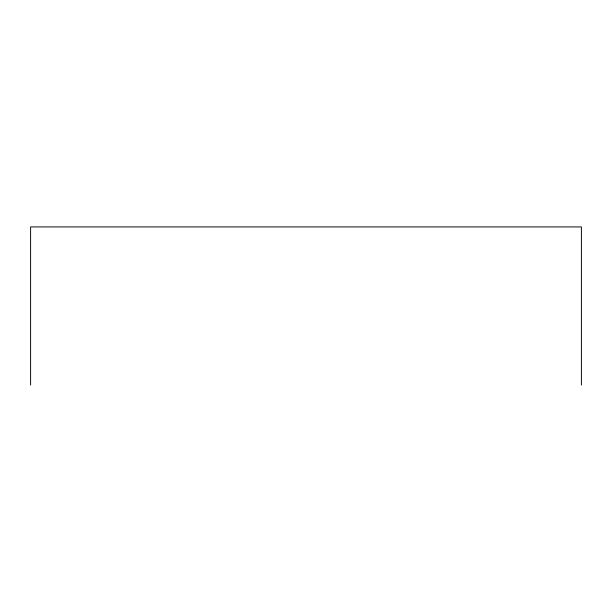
<?xml version="1.0" encoding="UTF-8"?>
<svg xmlns="http://www.w3.org/2000/svg" width="612" height="612" viewBox="0 0 612 612"><rect width="100%" height="100%" fill="white"/><g stroke="black" fill="none" stroke-linecap="round" stroke-linejoin="round"><path stroke-width="0.92" d="M581.4 385.078L581.4 226.922L30.6 226.922L30.6 385.078"/></g></svg>
